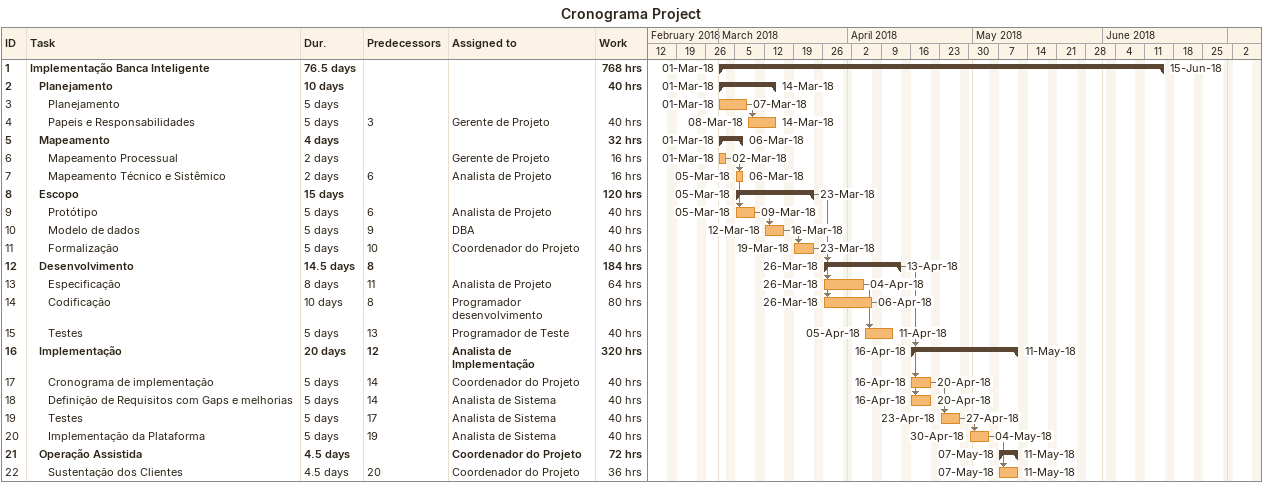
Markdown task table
Cronograma Project

| ID | Level | Task | Duration | Start | Finish | Predecessors | Resources | Work (h) |
|---|---|---|---|---|---|---|---|---|
| 1 | 1 | **Implementação Banca Inteligente** | 76.5d | 2018-03-01 | 2018-06-15 |  |  | 768 |
| 2 | 2 | **Planejamento** | 10d | 2018-03-01 | 2018-03-14 |  |  | 40 |
| 3 | 3 | Planejamento | 5d | 2018-03-01 | 2018-03-07 |  |  |  |
| 4 | 3 | Papeis e Responsabilidades | 5d | 2018-03-08 | 2018-03-14 | 3 | Gerente de Projeto | 40 |
| 5 | 2 | **Mapeamento** | 4d | 2018-03-01 | 2018-03-06 |  |  | 32 |
| 6 | 3 | Mapeamento Processual | 2d | 2018-03-01 | 2018-03-02 |  | Gerente de Projeto | 16 |
| 7 | 3 | Mapeamento Técnico e Sistêmico | 2d | 2018-03-05 | 2018-03-06 | 6 | Analista de Projeto | 16 |
| 8 | 2 | **Escopo** | 15d | 2018-03-05 | 2018-03-23 |  |  | 120 |
| 9 | 3 | Protótipo | 5d | 2018-03-05 | 2018-03-09 | 6 | Analista de Projeto | 40 |
| 10 | 3 | Modelo de dados | 5d | 2018-03-12 | 2018-03-16 | 9 | DBA | 40 |
| 11 | 3 | Formalização | 5d | 2018-03-19 | 2018-03-23 | 10 | Coordenador do Projeto | 40 |
| 12 | 2 | **Desenvolvimento** | 14.5d | 2018-03-26 | 2018-04-13 | 8 |  | 184 |
| 13 | 3 | Especificação | 8d | 2018-03-26 | 2018-04-04 | 11 | Analista de Projeto | 64 |
| 14 | 3 | Codificação | 10d | 2018-03-26 | 2018-04-06 | 8 | Programador desenvolvimento | 80 |
| 15 | 3 | Testes | 5d | 2018-04-05 | 2018-04-11 | 13 | Programador de Teste | 40 |
| 16 | 2 | **Implementação** | 20d | 2018-04-16 | 2018-05-11 | 12 | Analista de Implementação | 320 |
| 17 | 3 | Cronograma de implementação | 5d | 2018-04-16 | 2018-04-20 | 14 | Coordenador do Projeto | 40 |
| 18 | 3 | Definição de Requisitos com Gaps e melhorias | 5d | 2018-04-16 | 2018-04-20 | 14 | Analista de Sistema | 40 |
| 19 | 3 | Testes | 5d | 2018-04-23 | 2018-04-27 | 17 | Analista de Sistema | 40 |
| 20 | 3 | Implementação da Plataforma | 5d | 2018-04-30 | 2018-05-04 | 19 | Analista de Sistema | 40 |
| 21 | 2 | **Operação Assistida** | 4.5d | 2018-05-07 | 2018-05-11 |  | Coordenador do Projeto | 72 |
| 22 | 3 | Sustentação dos Clientes | 4.5d | 2018-05-07 | 2018-05-11 | 20 | Coordenador do Projeto | 36 |
